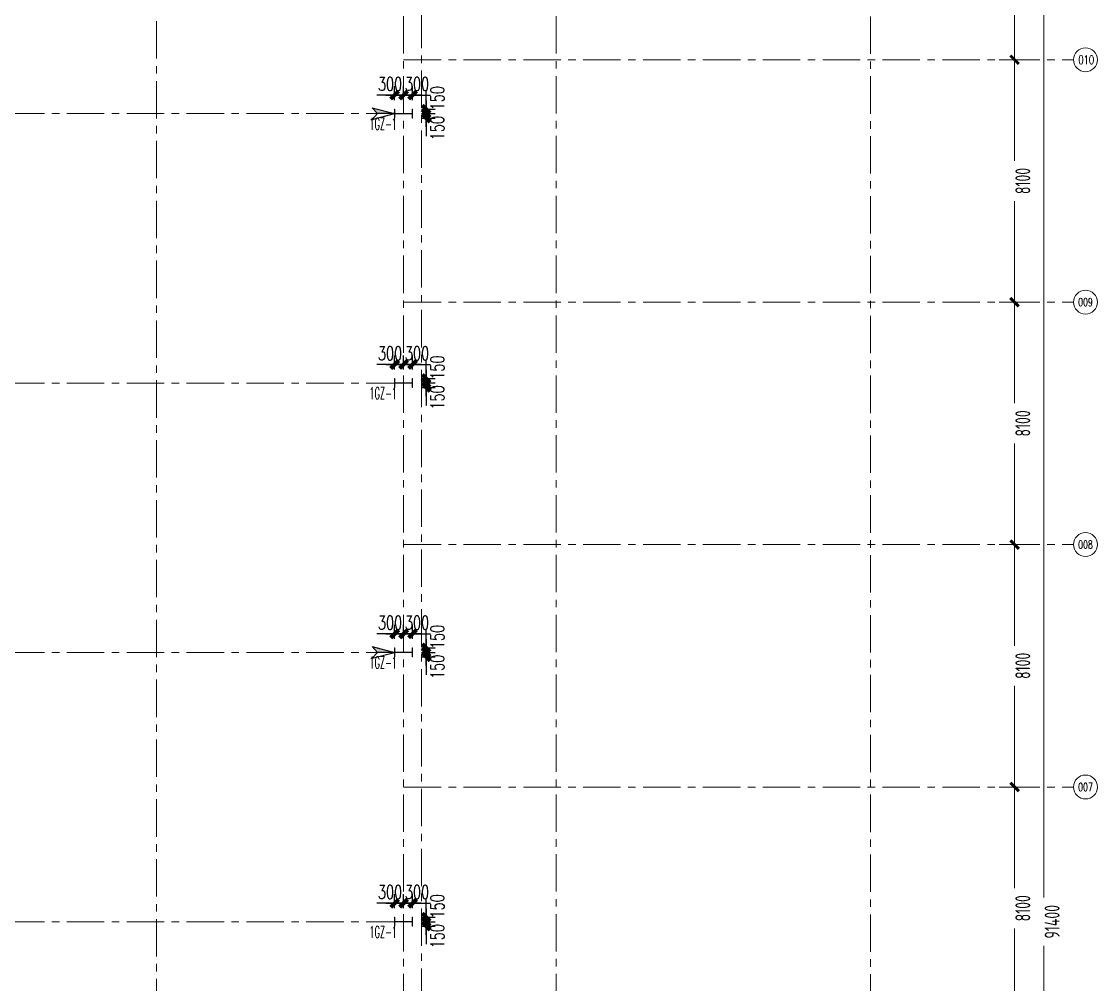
# Model space of a CAD drawing. Extents: x -1201378 to 2367219, y -619313 to 244905.
# Drawn here: x 187877 to 223821, y 180555 to 212730 of the extents above; entities that cross this region are included whole.
import ezdxf
from ezdxf.enums import TextEntityAlignment as Align

# ---------------------------------------------------------------- set-up
doc = ezdxf.new("R2010")
doc.units = 0
doc.header["$LTSCALE"] = 1000
doc.linetypes.add('CENTER', pattern=[2, 1.25, -0.25, 0.25, -0.25])
doc.layers.get('0').update_dxf_attribs({"linetype": 'CONTINUOUS'})
doc.layers.get('Defpoints').update_dxf_attribs({"linetype": 'CONTINUOUS'})
for name, color, linetype, lineweight in [('S-axis', 111, 'CONTINUOUS', 0), ('S-col', 2, 'CONTINUOUS', 0), ('S-dote', 5, 'CENTER', 0)]:
    doc.layers.add(name, color=color, linetype=linetype, lineweight=lineweight)
for name, color, linetype in [('S-CJGC', 5, 'CONTINUOUS'), ('S-DIMZ', 115, 'CONTINUOUS'), ('S-SGJ', 21, 'CONTINUOUS')]:
    doc.layers.add(name, color=color, linetype=linetype)
doc.styles.add('_TCH_AXIS', font='COMPLEX', dxfattribs={"bigfont": 'GBCBIG'})
doc.styles.add('SS1', font='tj-romans1.shx', dxfattribs={"width": 0.7, "bigfont": 'tj-hztxt1.shx'})
doc.styles.add('TSSD_Dimension', font='tssdeng.shx', dxfattribs={"width": 0.7, "bigfont": 'hztxt.shx'})
doc.dimstyles.new('S-150-ARCHI', dxfattribs={"dimscale": 150, "dimtxt": 3, "dimasz": 2, "dimexe": 2, "dimexo": 2, "dimgap": 1, "dimtad": 1, "dimdec": 0, "dimzin": 0, "dimdsep": 46, "dimtxsty": 'SS1', "dimblk1": 'TT', "dimblk2": 'TT', "dimsah": 1, "dimcen": 1, "dimclrd": 256, "dimclre": 256, "dimclrt": 256, "dimadec": 0, "dimazin": 0, "dimtfac": 1, "dimtdec": 0, "dimtix": 1, "dimtmove": 2, "dimatfit": 0, "dimldrblk": 'TT', "dimfxl": 2, "dimtolj": 1, "dimtzin": 0, "dimarcsym": 0})
doc.dimstyles.new('TSSD_200_200', dxfattribs={"dimtxt": 500, "dimasz": 200, "dimexe": 200, "dimexo": 500, "dimgap": 200, "dimtad": 1, "dimdec": 0, "dimzin": 0, "dimdsep": 46, "dimtxsty": 'TSSD_Dimension', "dimblk": 'ARCHTICK', "dimcen": 0, "dimdle": 200, "dimclrt": 7, "dimadec": 0, "dimazin": 0, "dimtfac": 1, "dimtdec": 0, "dimtix": 1, "dimtmove": 2, "dimatfit": 3, "dimfxl": 1, "dimtolj": 1, "dimtzin": 0, "dimarcsym": 0})

# ---------------------------------------------------------------- blocks, each defined once
blk = doc.blocks.new('_FZH')
at = {"layer": 'S-col'}
blk.add_lwpolyline([(-0.375, -0.188), (-0.375, 0.187), (-0.36, 0.187), (-0.36, 0.005), (0.36, 0.005), (0.36, 0.187), (0.375, 0.187), (0.375, -0.188), (0.36, -0.188), (0.36, -0.005), (-0.36, -0.005), (-0.36, -0.188)], close=True, dxfattribs=at)
blk = doc.blocks.new('w4234324')
at = {"layer": 'S-col', "xscale": 800.0000000000005, "yscale": 800.0000000000005, "zscale": 800.0000000000005}
for p in [(-144454, 813820), (-144454, 804820), (-144454, 795820), (-144454, 786820)]:
    blk.add_blockref('_FZH', p, dxfattribs=at)
blk = doc.blocks.new('_ArchTick')
at = {"color": 0, "linetype": 'ByBlock', "const_width": 0.5}
blk.add_lwpolyline([(-0.71, -0.71), (0.71, 0.71)], dxfattribs=at)
blk = doc.blocks.new('*D3007')
at = {"layer": 'Defpoints', "color": 0, "transparency": 16777216}
for p in [(-79964, 106927), (-79964, 98827), (-78948, 98827)]:
    blk.add_point(p, dxfattribs=at)
at = {"layer": 'S-axis', "color": 0, "lineweight": -2, "transparency": 16777216}
for p, q in [((-78948, 107127), (-78948, 103548)), ((-79464, 106927), (-78748, 106927)), ((-78948, 98627), (-78948, 102206)), ((-79464, 98827), (-78748, 98827))]:
    blk.add_line(p, q, dxfattribs=at)
at = {"layer": 'S-axis', "color": 0, "lineweight": -2, "transparency": 16777216, "xscale": 200, "yscale": 200, "zscale": 200}
for p, rotation in [((-78948, 106927), 90), ((-78948, 98827), 270)]:
    blk.add_blockref('_ArchTick', p, dxfattribs=dict(at, rotation=rotation))
at = {"layer": 'S-axis', "color": 7, "transparency": 16777216, "insert": (-78673, 102877), "char_height": 500, "attachment_point": 5, "rotation": 90, "style": 'TSSD_Dimension'}
blk.add_mtext('\\A1;8100', dxfattribs=at)
blk = doc.blocks.new('*D3008')
at = {"layer": 'Defpoints', "color": 0, "transparency": 16777216}
for p in [(-79964, 98827), (-79964, 90727), (-78948, 90727)]:
    blk.add_point(p, dxfattribs=at)
at = {"layer": 'S-axis', "color": 0, "lineweight": -2, "transparency": 16777216}
for p, q in [((-78948, 99027), (-78948, 95448)), ((-79464, 98827), (-78748, 98827)), ((-78948, 90527), (-78948, 94106)), ((-79464, 90727), (-78748, 90727))]:
    blk.add_line(p, q, dxfattribs=at)
at = {"layer": 'S-axis', "color": 0, "lineweight": -2, "transparency": 16777216, "xscale": 200, "yscale": 200, "zscale": 200}
for p, rotation in [((-78948, 98827), 90), ((-78948, 90727), 270)]:
    blk.add_blockref('_ArchTick', p, dxfattribs=dict(at, rotation=rotation))
at = {"layer": 'S-axis', "color": 7, "transparency": 16777216, "insert": (-78673, 94777), "char_height": 500, "attachment_point": 5, "rotation": 90, "style": 'TSSD_Dimension'}
blk.add_mtext('\\A1;8100', dxfattribs=at)
blk = doc.blocks.new('*D3009')
at = {"layer": 'Defpoints', "color": 0, "transparency": 16777216}
for p in [(-79964, 90727), (-79964, 82627), (-78948, 82627)]:
    blk.add_point(p, dxfattribs=at)
at = {"layer": 'S-axis', "color": 0, "lineweight": -2, "transparency": 16777216}
for p, q in [((-79464, 90727), (-78748, 90727)), ((-78948, 90927), (-78948, 87348)), ((-78948, 82427), (-78948, 86006)), ((-79464, 82627), (-78748, 82627))]:
    blk.add_line(p, q, dxfattribs=at)
at = {"layer": 'S-axis', "color": 0, "lineweight": -2, "transparency": 16777216, "xscale": 200, "yscale": 200, "zscale": 200}
for p, rotation in [((-78948, 90727), 90), ((-78948, 82627), 270)]:
    blk.add_blockref('_ArchTick', p, dxfattribs=dict(at, rotation=rotation))
at = {"layer": 'S-axis', "color": 7, "transparency": 16777216, "insert": (-78673, 86677), "char_height": 500, "attachment_point": 5, "rotation": 90, "style": 'TSSD_Dimension'}
blk.add_mtext('\\A1;8100', dxfattribs=at)
blk = doc.blocks.new('*D3010')
at = {"layer": 'Defpoints', "color": 0, "transparency": 16777216}
for p in [(-79964, 82627), (-79964, 74527), (-78948, 74527)]:
    blk.add_point(p, dxfattribs=at)
at = {"layer": 'S-axis', "color": 0, "lineweight": -2, "transparency": 16777216}
for p, q in [((-78948, 82827), (-78948, 79248)), ((-79464, 82627), (-78748, 82627)), ((-78948, 74327), (-78948, 77906)), ((-79464, 74527), (-78748, 74527))]:
    blk.add_line(p, q, dxfattribs=at)
at = {"layer": 'S-axis', "color": 0, "lineweight": -2, "transparency": 16777216, "xscale": 200, "yscale": 200, "zscale": 200}
for p, rotation in [((-78948, 82627), 90), ((-78948, 74527), 270)]:
    blk.add_blockref('_ArchTick', p, dxfattribs=dict(at, rotation=rotation))
at = {"layer": 'S-axis', "color": 7, "transparency": 16777216, "insert": (-78673, 78577), "char_height": 500, "attachment_point": 5, "rotation": 90, "style": 'TSSD_Dimension'}
blk.add_mtext('\\A1;8100', dxfattribs=at)
blk = doc.blocks.new('*D3011')
at = {"layer": 'Defpoints', "color": 0, "transparency": 16777216}
for p in [(-79964, 74527), (-79964, 66427), (-78948, 66427)]:
    blk.add_point(p, dxfattribs=at)
at = {"layer": 'S-axis', "color": 0, "lineweight": -2, "transparency": 16777216}
for p, q in [((-79464, 74527), (-78748, 74527)), ((-78948, 74727), (-78948, 71148)), ((-78948, 66227), (-78948, 69806)), ((-79464, 66427), (-78748, 66427))]:
    blk.add_line(p, q, dxfattribs=at)
at = {"layer": 'S-axis', "color": 0, "lineweight": -2, "transparency": 16777216, "xscale": 200, "yscale": 200, "zscale": 200}
for p, rotation in [((-78948, 74527), 90), ((-78948, 66427), 270)]:
    blk.add_blockref('_ArchTick', p, dxfattribs=dict(at, rotation=rotation))
at = {"layer": 'S-axis', "color": 7, "transparency": 16777216, "insert": (-78673, 70477), "char_height": 500, "attachment_point": 5, "rotation": 90, "style": 'TSSD_Dimension'}
blk.add_mtext('\\A1;8100', dxfattribs=at)
blk = doc.blocks.new('*D3021')
at = {"layer": 'Defpoints', "color": 0, "transparency": 16777216}
for p in [(-79864, 115727), (-77969, 115727), (-79864, 24327)]:
    blk.add_point(p, dxfattribs=at)
at = {"layer": 'S-axis', "color": 0, "lineweight": -2, "transparency": 16777216}
for p, q in [((-77969, 115927), (-77969, 70833)), ((-79364, 115727), (-77769, 115727)), ((-77969, 24127), (-77969, 69221)), ((-79364, 24327), (-77769, 24327))]:
    blk.add_line(p, q, dxfattribs=at)
at = {"layer": 'S-axis', "color": 0, "lineweight": -2, "transparency": 16777216, "xscale": 200, "yscale": 200, "zscale": 200}
for p, rotation in [((-77969, 115727), 90), ((-77969, 24327), 270)]:
    blk.add_blockref('_ArchTick', p, dxfattribs=dict(at, rotation=rotation))
at = {"layer": 'S-axis', "color": 7, "transparency": 16777216, "insert": (-77694, 70027), "char_height": 500, "attachment_point": 5, "rotation": 90, "style": 'TSSD_Dimension'}
blk.add_mtext('\\A1;91400', dxfattribs=at)
blk = doc.blocks.new('TT')
blk.add_line((-0.97, 0), (0.97, 0))
at = {"const_width": 0.45}
blk.add_lwpolyline([(-0.44, -0.44), (0.44, 0.44)], dxfattribs=at)
blk = doc.blocks.new('*D5083')
at = {"layer": 'Defpoints', "color": 0, "transparency": 16777216}
for p in [(200942, 182652), (201393, 182652), (200942, 182502)]:
    blk.add_point(p, dxfattribs=at)
at = {"layer": 'S-DIMZ', "lineweight": -2, "transparency": 16777216}
for p, q in [((201393, 182952), (201393, 183252)), ((201242, 182652), (201693, 182652)), ((201393, 182502), (201393, 182652)), ((201242, 182502), (201693, 182502)), ((201393, 182202), (201393, 181902))]:
    blk.add_line(p, q, dxfattribs=at)
at = {"layer": 'S-DIMZ', "lineweight": -2, "transparency": 16777216, "xscale": 300, "yscale": 300, "zscale": 300}
for p, rotation in [((201393, 182652), 270), ((201393, 182502), 90)]:
    blk.add_blockref('TT', p, dxfattribs=dict(at, rotation=rotation))
at = {"layer": 'S-DIMZ', "transparency": 16777216, "insert": (201768, 182168), "char_height": 450, "attachment_point": 5, "rotation": 90, "style": 'SS1'}
blk.add_mtext('\\A1;150', dxfattribs=at)
blk = doc.blocks.new('*D5084')
at = {"layer": 'Defpoints', "color": 0, "transparency": 16777216}
for p in [(200942, 182802), (200942, 182652), (201393, 182802)]:
    blk.add_point(p, dxfattribs=at)
at = {"layer": 'S-DIMZ', "lineweight": -2, "transparency": 16777216}
for p, q in [((201393, 183102), (201393, 183402)), ((201242, 182802), (201693, 182802)), ((201242, 182652), (201693, 182652)), ((201393, 182652), (201393, 182802)), ((201393, 182352), (201393, 182052))]:
    blk.add_line(p, q, dxfattribs=at)
at = {"layer": 'S-DIMZ', "lineweight": -2, "transparency": 16777216, "xscale": 300, "yscale": 300, "zscale": 300}
for p, rotation in [((201393, 182802), 270), ((201393, 182652), 90)]:
    blk.add_blockref('TT', p, dxfattribs=dict(at, rotation=rotation))
at = {"layer": 'S-DIMZ', "transparency": 16777216, "insert": (201768, 183167), "char_height": 450, "attachment_point": 5, "rotation": 90, "style": 'SS1'}
blk.add_mtext('\\A1;150', dxfattribs=at)
blk = doc.blocks.new('*D5085')
at = {"layer": 'Defpoints', "color": 0, "transparency": 16777216}
for p in [(200642, 183270), (200342, 182802), (200642, 182802)]:
    blk.add_point(p, dxfattribs=at)
at = {"layer": 'S-DIMZ', "lineweight": -2, "transparency": 16777216}
for p, q in [((200342, 183102), (200342, 183570)), ((200642, 183102), (200642, 183570)), ((200042, 183270), (199742, 183270)), ((200342, 183270), (200642, 183270)), ((200942, 183270), (201242, 183270))]:
    blk.add_line(p, q, dxfattribs=at)
at = {"layer": 'S-DIMZ', "lineweight": -2, "transparency": 16777216, "xscale": 300, "yscale": 300, "zscale": 300}
blk.add_blockref('TT', (200342, 183270), dxfattribs=at)
at = {"layer": 'S-DIMZ', "lineweight": -2, "transparency": 16777216, "xscale": 300, "yscale": 300, "zscale": 300, "rotation": 180}
blk.add_blockref('TT', (200642, 183270), dxfattribs=at)
at = {"layer": 'S-DIMZ', "transparency": 16777216, "insert": (200189, 183645), "char_height": 450, "attachment_point": 5, "style": 'SS1'}
blk.add_mtext('\\A1;300', dxfattribs=at)
blk = doc.blocks.new('*D5086')
at = {"layer": 'Defpoints', "color": 0, "transparency": 16777216}
for p in [(200942, 183270), (200642, 182802), (200942, 182802)]:
    blk.add_point(p, dxfattribs=at)
at = {"layer": 'S-DIMZ', "lineweight": -2, "transparency": 16777216}
for p, q in [((200642, 183102), (200642, 183570)), ((200942, 183102), (200942, 183570)), ((200342, 183270), (200042, 183270)), ((200642, 183270), (200942, 183270)), ((201242, 183270), (201542, 183270))]:
    blk.add_line(p, q, dxfattribs=at)
at = {"layer": 'S-DIMZ', "lineweight": -2, "transparency": 16777216, "xscale": 300, "yscale": 300, "zscale": 300}
blk.add_blockref('TT', (200642, 183270), dxfattribs=at)
at = {"layer": 'S-DIMZ', "lineweight": -2, "transparency": 16777216, "xscale": 300, "yscale": 300, "zscale": 300, "rotation": 180}
blk.add_blockref('TT', (200942, 183270), dxfattribs=at)
at = {"layer": 'S-DIMZ', "transparency": 16777216, "insert": (201089, 183645), "char_height": 450, "attachment_point": 5, "style": 'SS1'}
blk.add_mtext('\\A1;300', dxfattribs=at)
blk = doc.blocks.new('*D5067')
at = {"layer": 'Defpoints', "color": 0, "transparency": 16777216}
for p in [(200942, 191652), (201393, 191652), (200942, 191502)]:
    blk.add_point(p, dxfattribs=at)
at = {"layer": 'S-DIMZ', "lineweight": -2, "transparency": 16777216}
for p, q in [((201393, 191952), (201393, 192252)), ((201242, 191652), (201693, 191652)), ((201393, 191502), (201393, 191652)), ((201242, 191502), (201693, 191502)), ((201393, 191202), (201393, 190902))]:
    blk.add_line(p, q, dxfattribs=at)
at = {"layer": 'S-DIMZ', "lineweight": -2, "transparency": 16777216, "xscale": 300, "yscale": 300, "zscale": 300}
for p, rotation in [((201393, 191652), 270), ((201393, 191502), 90)]:
    blk.add_blockref('TT', p, dxfattribs=dict(at, rotation=rotation))
at = {"layer": 'S-DIMZ', "transparency": 16777216, "insert": (201768, 191168), "char_height": 450, "attachment_point": 5, "rotation": 90, "style": 'SS1'}
blk.add_mtext('\\A1;150', dxfattribs=at)
blk = doc.blocks.new('*D5068')
at = {"layer": 'Defpoints', "color": 0, "transparency": 16777216}
for p in [(200942, 191802), (200942, 191652), (201393, 191802)]:
    blk.add_point(p, dxfattribs=at)
at = {"layer": 'S-DIMZ', "lineweight": -2, "transparency": 16777216}
for p, q in [((201393, 192102), (201393, 192402)), ((201242, 191802), (201693, 191802)), ((201242, 191652), (201693, 191652)), ((201393, 191652), (201393, 191802)), ((201393, 191352), (201393, 191052))]:
    blk.add_line(p, q, dxfattribs=at)
at = {"layer": 'S-DIMZ', "lineweight": -2, "transparency": 16777216, "xscale": 300, "yscale": 300, "zscale": 300}
for p, rotation in [((201393, 191802), 270), ((201393, 191652), 90)]:
    blk.add_blockref('TT', p, dxfattribs=dict(at, rotation=rotation))
at = {"layer": 'S-DIMZ', "transparency": 16777216, "insert": (201768, 192167), "char_height": 450, "attachment_point": 5, "rotation": 90, "style": 'SS1'}
blk.add_mtext('\\A1;150', dxfattribs=at)
blk = doc.blocks.new('*D5069')
at = {"layer": 'Defpoints', "color": 0, "transparency": 16777216}
for p in [(200642, 192270), (200342, 191802), (200642, 191802)]:
    blk.add_point(p, dxfattribs=at)
at = {"layer": 'S-DIMZ', "lineweight": -2, "transparency": 16777216}
for p, q in [((200342, 192102), (200342, 192570)), ((200642, 192102), (200642, 192570)), ((200042, 192270), (199742, 192270)), ((200342, 192270), (200642, 192270)), ((200942, 192270), (201242, 192270))]:
    blk.add_line(p, q, dxfattribs=at)
at = {"layer": 'S-DIMZ', "lineweight": -2, "transparency": 16777216, "xscale": 300, "yscale": 300, "zscale": 300}
blk.add_blockref('TT', (200342, 192270), dxfattribs=at)
at = {"layer": 'S-DIMZ', "lineweight": -2, "transparency": 16777216, "xscale": 300, "yscale": 300, "zscale": 300, "rotation": 180}
blk.add_blockref('TT', (200642, 192270), dxfattribs=at)
at = {"layer": 'S-DIMZ', "transparency": 16777216, "insert": (200189, 192645), "char_height": 450, "attachment_point": 5, "style": 'SS1'}
blk.add_mtext('\\A1;300', dxfattribs=at)
blk = doc.blocks.new('*D5070')
at = {"layer": 'Defpoints', "color": 0, "transparency": 16777216}
for p in [(200942, 192270), (200642, 191802), (200942, 191802)]:
    blk.add_point(p, dxfattribs=at)
at = {"layer": 'S-DIMZ', "lineweight": -2, "transparency": 16777216}
for p, q in [((200642, 192102), (200642, 192570)), ((200942, 192102), (200942, 192570)), ((200342, 192270), (200042, 192270)), ((200642, 192270), (200942, 192270)), ((201242, 192270), (201542, 192270))]:
    blk.add_line(p, q, dxfattribs=at)
at = {"layer": 'S-DIMZ', "lineweight": -2, "transparency": 16777216, "xscale": 300, "yscale": 300, "zscale": 300}
blk.add_blockref('TT', (200642, 192270), dxfattribs=at)
at = {"layer": 'S-DIMZ', "lineweight": -2, "transparency": 16777216, "xscale": 300, "yscale": 300, "zscale": 300, "rotation": 180}
blk.add_blockref('TT', (200942, 192270), dxfattribs=at)
at = {"layer": 'S-DIMZ', "transparency": 16777216, "insert": (201089, 192645), "char_height": 450, "attachment_point": 5, "style": 'SS1'}
blk.add_mtext('\\A1;300', dxfattribs=at)
blk = doc.blocks.new('*D5087')
at = {"layer": 'Defpoints', "color": 0, "transparency": 16777216}
for p in [(200942, 200652), (201393, 200652), (200942, 200502)]:
    blk.add_point(p, dxfattribs=at)
at = {"layer": 'S-DIMZ', "lineweight": -2, "transparency": 16777216}
for p, q in [((201393, 200952), (201393, 201252)), ((201242, 200652), (201693, 200652)), ((201393, 200502), (201393, 200652)), ((201242, 200502), (201693, 200502)), ((201393, 200202), (201393, 199902))]:
    blk.add_line(p, q, dxfattribs=at)
at = {"layer": 'S-DIMZ', "lineweight": -2, "transparency": 16777216, "xscale": 300, "yscale": 300, "zscale": 300}
for p, rotation in [((201393, 200652), 270), ((201393, 200502), 90)]:
    blk.add_blockref('TT', p, dxfattribs=dict(at, rotation=rotation))
at = {"layer": 'S-DIMZ', "transparency": 16777216, "insert": (201768, 200168), "char_height": 450, "attachment_point": 5, "rotation": 90, "style": 'SS1'}
blk.add_mtext('\\A1;150', dxfattribs=at)
blk = doc.blocks.new('*D5088')
at = {"layer": 'Defpoints', "color": 0, "transparency": 16777216}
for p in [(200942, 200802), (200942, 200652), (201393, 200802)]:
    blk.add_point(p, dxfattribs=at)
at = {"layer": 'S-DIMZ', "lineweight": -2, "transparency": 16777216}
for p, q in [((201393, 201102), (201393, 201402)), ((201242, 200802), (201693, 200802)), ((201242, 200652), (201693, 200652)), ((201393, 200652), (201393, 200802)), ((201393, 200352), (201393, 200052))]:
    blk.add_line(p, q, dxfattribs=at)
at = {"layer": 'S-DIMZ', "lineweight": -2, "transparency": 16777216, "xscale": 300, "yscale": 300, "zscale": 300}
for p, rotation in [((201393, 200802), 270), ((201393, 200652), 90)]:
    blk.add_blockref('TT', p, dxfattribs=dict(at, rotation=rotation))
at = {"layer": 'S-DIMZ', "transparency": 16777216, "insert": (201768, 201167), "char_height": 450, "attachment_point": 5, "rotation": 90, "style": 'SS1'}
blk.add_mtext('\\A1;150', dxfattribs=at)
blk = doc.blocks.new('*D5089')
at = {"layer": 'Defpoints', "color": 0, "transparency": 16777216}
for p in [(200642, 201270), (200342, 200802), (200642, 200802)]:
    blk.add_point(p, dxfattribs=at)
at = {"layer": 'S-DIMZ', "lineweight": -2, "transparency": 16777216}
for p, q in [((200342, 201102), (200342, 201570)), ((200642, 201102), (200642, 201570)), ((200042, 201270), (199742, 201270)), ((200342, 201270), (200642, 201270)), ((200942, 201270), (201242, 201270))]:
    blk.add_line(p, q, dxfattribs=at)
at = {"layer": 'S-DIMZ', "lineweight": -2, "transparency": 16777216, "xscale": 300, "yscale": 300, "zscale": 300}
blk.add_blockref('TT', (200342, 201270), dxfattribs=at)
at = {"layer": 'S-DIMZ', "lineweight": -2, "transparency": 16777216, "xscale": 300, "yscale": 300, "zscale": 300, "rotation": 180}
blk.add_blockref('TT', (200642, 201270), dxfattribs=at)
at = {"layer": 'S-DIMZ', "transparency": 16777216, "insert": (200189, 201645), "char_height": 450, "attachment_point": 5, "style": 'SS1'}
blk.add_mtext('\\A1;300', dxfattribs=at)
blk = doc.blocks.new('*D5090')
at = {"layer": 'Defpoints', "color": 0, "transparency": 16777216}
for p in [(200942, 201270), (200642, 200802), (200942, 200802)]:
    blk.add_point(p, dxfattribs=at)
at = {"layer": 'S-DIMZ', "lineweight": -2, "transparency": 16777216}
for p, q in [((200642, 201102), (200642, 201570)), ((200942, 201102), (200942, 201570)), ((200342, 201270), (200042, 201270)), ((200642, 201270), (200942, 201270)), ((201242, 201270), (201542, 201270))]:
    blk.add_line(p, q, dxfattribs=at)
at = {"layer": 'S-DIMZ', "lineweight": -2, "transparency": 16777216, "xscale": 300, "yscale": 300, "zscale": 300}
blk.add_blockref('TT', (200642, 201270), dxfattribs=at)
at = {"layer": 'S-DIMZ', "lineweight": -2, "transparency": 16777216, "xscale": 300, "yscale": 300, "zscale": 300, "rotation": 180}
blk.add_blockref('TT', (200942, 201270), dxfattribs=at)
at = {"layer": 'S-DIMZ', "transparency": 16777216, "insert": (201089, 201645), "char_height": 450, "attachment_point": 5, "style": 'SS1'}
blk.add_mtext('\\A1;300', dxfattribs=at)
blk = doc.blocks.new('*D5091')
at = {"layer": 'Defpoints', "color": 0, "transparency": 16777216}
for p in [(200942, 209652), (201393, 209652), (200942, 209502)]:
    blk.add_point(p, dxfattribs=at)
at = {"layer": 'S-DIMZ', "lineweight": -2, "transparency": 16777216}
for p, q in [((201393, 209952), (201393, 210252)), ((201242, 209652), (201693, 209652)), ((201393, 209502), (201393, 209652)), ((201242, 209502), (201693, 209502)), ((201393, 209202), (201393, 208902))]:
    blk.add_line(p, q, dxfattribs=at)
at = {"layer": 'S-DIMZ', "lineweight": -2, "transparency": 16777216, "xscale": 300, "yscale": 300, "zscale": 300}
for p, rotation in [((201393, 209652), 270), ((201393, 209502), 90)]:
    blk.add_blockref('TT', p, dxfattribs=dict(at, rotation=rotation))
at = {"layer": 'S-DIMZ', "transparency": 16777216, "insert": (201768, 209168), "char_height": 450, "attachment_point": 5, "rotation": 90, "style": 'SS1'}
blk.add_mtext('\\A1;150', dxfattribs=at)
blk = doc.blocks.new('*D5092')
at = {"layer": 'Defpoints', "color": 0, "transparency": 16777216}
for p in [(200942, 209802), (200942, 209652), (201393, 209802)]:
    blk.add_point(p, dxfattribs=at)
at = {"layer": 'S-DIMZ', "lineweight": -2, "transparency": 16777216}
for p, q in [((201393, 210102), (201393, 210402)), ((201242, 209802), (201693, 209802)), ((201242, 209652), (201693, 209652)), ((201393, 209652), (201393, 209802)), ((201393, 209352), (201393, 209052))]:
    blk.add_line(p, q, dxfattribs=at)
at = {"layer": 'S-DIMZ', "lineweight": -2, "transparency": 16777216, "xscale": 300, "yscale": 300, "zscale": 300}
for p, rotation in [((201393, 209802), 270), ((201393, 209652), 90)]:
    blk.add_blockref('TT', p, dxfattribs=dict(at, rotation=rotation))
at = {"layer": 'S-DIMZ', "transparency": 16777216, "insert": (201768, 210167), "char_height": 450, "attachment_point": 5, "rotation": 90, "style": 'SS1'}
blk.add_mtext('\\A1;150', dxfattribs=at)
blk = doc.blocks.new('*D5093')
at = {"layer": 'Defpoints', "color": 0, "transparency": 16777216}
for p in [(200642, 210270), (200342, 209802), (200642, 209802)]:
    blk.add_point(p, dxfattribs=at)
at = {"layer": 'S-DIMZ', "lineweight": -2, "transparency": 16777216}
for p, q in [((200342, 210102), (200342, 210570)), ((200642, 210102), (200642, 210570)), ((200042, 210270), (199742, 210270)), ((200342, 210270), (200642, 210270)), ((200942, 210270), (201242, 210270))]:
    blk.add_line(p, q, dxfattribs=at)
at = {"layer": 'S-DIMZ', "lineweight": -2, "transparency": 16777216, "xscale": 300, "yscale": 300, "zscale": 300}
blk.add_blockref('TT', (200342, 210270), dxfattribs=at)
at = {"layer": 'S-DIMZ', "lineweight": -2, "transparency": 16777216, "xscale": 300, "yscale": 300, "zscale": 300, "rotation": 180}
blk.add_blockref('TT', (200642, 210270), dxfattribs=at)
at = {"layer": 'S-DIMZ', "transparency": 16777216, "insert": (200189, 210645), "char_height": 450, "attachment_point": 5, "style": 'SS1'}
blk.add_mtext('\\A1;300', dxfattribs=at)
blk = doc.blocks.new('*D5094')
at = {"layer": 'Defpoints', "color": 0, "transparency": 16777216}
for p in [(200942, 210270), (200642, 209802), (200942, 209802)]:
    blk.add_point(p, dxfattribs=at)
at = {"layer": 'S-DIMZ', "lineweight": -2, "transparency": 16777216}
for p, q in [((200642, 210102), (200642, 210570)), ((200942, 210102), (200942, 210570)), ((200342, 210270), (200042, 210270)), ((200642, 210270), (200942, 210270)), ((201242, 210270), (201542, 210270))]:
    blk.add_line(p, q, dxfattribs=at)
at = {"layer": 'S-DIMZ', "lineweight": -2, "transparency": 16777216, "xscale": 300, "yscale": 300, "zscale": 300}
blk.add_blockref('TT', (200642, 210270), dxfattribs=at)
at = {"layer": 'S-DIMZ', "lineweight": -2, "transparency": 16777216, "xscale": 300, "yscale": 300, "zscale": 300, "rotation": 180}
blk.add_blockref('TT', (200942, 210270), dxfattribs=at)
at = {"layer": 'S-DIMZ', "transparency": 16777216, "insert": (201089, 210645), "char_height": 450, "attachment_point": 5, "style": 'SS1'}
blk.add_mtext('\\A1;300', dxfattribs=at)
blk = doc.blocks.new('S-CJGC')
at = {"layer": 'S-CJGC'}
for p, q in [((-131, -119), (0, 381)), ((131, -119), (0, 381)), ((0, 381), (0, 0)), ((0, 0), (-131, -119)), ((0, 0), (131, -119))]:
    blk.add_line(p, q, dxfattribs=at)
blk.add_solid([(131, -119), (0, 0), (0, 381)], dxfattribs=at)
blk = doc.blocks.new('1#轴网')
at = {"layer": 'S-axis'}
for centre in [(-76579.2, 98828.1), (-76579.2, 90728.1), (-76579.2, 82628.1), (-76579.2, 74528.1)]:
    blk.add_circle(centre, 400, dxfattribs=at)
at = {"layer": 'S-dote'}
for p, q in [((-107608.5, 18867), (-107608.5, 124689.3)), ((-99358.5, 19033.1), (-99358.5, 124633.4)), ((-98758.5, 19217), (-98758.5, 124427)), ((-94258.5, 19033.1), (-94258.5, 124689.3)), ((-83758.5, 19024), (-83758.5, 124689.3)), ((-99358.5, 98827), (-76979.2, 98827)), ((-99358.5, 97027), (-216950.7, 97027)), ((-99358.5, 90727), (-76979.2, 90727)), ((-99358.5, 88027), (-216950.7, 88027)), ((-99358.5, 82627), (-76979.2, 82627)), ((-99358.5, 79027), (-216950.7, 79027)), ((-99358.5, 74527), (-76979.2, 74527)), ((-99358.5, 70027), (-216950.7, 70027))]:
    blk.add_line(p, q, dxfattribs=at)
at = {"layer": 'S-axis', "style": '_TCH_AXIS', "width": 0.705882}
for s, height, p in [('010', 290.63, (-76818.5, 98682.8)), ('009', 270.22, (-76824.4, 90593)), ('008', 270.22, (-76824.4, 82493)), ('007', 270.22, (-76824.4, 74393))]:
    blk.add_text(s, height=height, dxfattribs=at).set_placement(p)
at = {"layer": 'S-axis'}
for base, p1, p2, angle, picture, middle in [((-77968.8, 115727), (-79864.3, 24327), (-79864.3, 115727), 90, '*D3021', (-77693.8, 70027)), ((-78948.5, 98827), (-79964.3, 106927), (-79964.3, 98827), 270, '*D3007', (-78673.5, 102877)), ((-78948.5, 90727), (-79964.3, 98827), (-79964.3, 90727), 270, '*D3008', (-78673.5, 94777)), ((-78948.5, 82627), (-79964.3, 90727), (-79964.3, 82627), 270, '*D3009', (-78673.5, 86677)), ((-78948.5, 74527), (-79964.3, 82627), (-79964.3, 74527), 270, '*D3010', (-78673.5, 78577)), ((-78948.5, 66427), (-79964.3, 74527), (-79964.3, 66427), 270, '*D3011', (-78673.5, 70477))]:
    dim = blk.add_linear_dim(base=base, p1=p1, p2=p2, angle=angle, dimstyle='TSSD_200_200', dxfattribs=at)
    dim.commit()
    dim.dimension.update_dxf_attribs({"geometry": picture, "text_midpoint": middle, "dimtype": 161})

msp = doc.modelspace()

# ---------------------------------------------------------------- block references
at = {"layer": 'S-axis'}
msp.add_blockref('1#轴网', (300000, 112624.8), dxfattribs=at)
at = {"layer": 'S-CJGC', "xscale": -1.5, "yscale": 1.5, "zscale": 1.5, "rotation": 270}
for p in [(199769.8, 209651.8), (199769.8, 191651.8)]:
    msp.add_blockref('S-CJGC', p, dxfattribs=at)
at = {"layer": 'S-col'}
msp.add_blockref('w4234324', (345095.7, -604168.2), dxfattribs=at)

# ---------------------------------------------------------------- texts
at = {"layer": 'S-SGJ', "style": 'SS1', "width": 0.5}
for p in [(199500, 209308.2), (199500, 200308.2), (199500, 191308.2), (199500, 182308.2)]:
    msp.add_text('1GZ-1', height=400, dxfattribs=at).set_placement(p, align=Align.MIDDLE_LEFT)

# ---------------------------------------------------------------- dimensions: what is measured, and where the dimension line sits
at = {"layer": 'S-DIMZ'}
for base, p1, p2, picture, middle in [((200641.5, 210270), (200341.5, 209801.8), (200641.5, 209801.8), '*D5093', (200188.6, 210645)), ((200941.5, 210270), (200641.5, 209801.8), (200941.5, 209801.8), '*D5094', (201089.3, 210645)), ((200641.5, 201270), (200341.5, 200801.8), (200641.5, 200801.8), '*D5089', (200188.6, 201645)), ((200941.5, 201270), (200641.5, 200801.8), (200941.5, 200801.8), '*D5090', (201089.3, 201645)), ((200641.5, 192270), (200341.5, 191801.8), (200641.5, 191801.8), '*D5069', (200188.6, 192645)), ((200941.5, 192270), (200641.5, 191801.8), (200941.5, 191801.8), '*D5070', (201089.3, 192645)), ((200641.5, 183270), (200341.5, 182801.8), (200641.5, 182801.8), '*D5085', (200188.6, 183645)), ((200941.5, 183270), (200641.5, 182801.8), (200941.5, 182801.8), '*D5086', (201089.3, 183645))]:
    dim = msp.add_linear_dim(base=base, p1=p1, p2=p2, dimstyle='S-150-ARCHI', dxfattribs=at)
    dim.commit()
    dim.dimension.update_dxf_attribs({"geometry": picture, "text_midpoint": middle, "dimtype": 160})
for base, p1, p2, picture, middle in [((201392.9, 209801.8), (200941.5, 209651.8), (200941.5, 209801.8), '*D5092', (201767.9, 210166.7)), ((201392.9, 209651.8), (200941.5, 209501.8), (200941.5, 209651.8), '*D5091', (201767.9, 209168)), ((201392.9, 200801.8), (200941.5, 200651.8), (200941.5, 200801.8), '*D5088', (201767.9, 201166.7)), ((201392.9, 200651.8), (200941.5, 200501.8), (200941.5, 200651.8), '*D5087', (201767.9, 200168)), ((201392.9, 191801.8), (200941.5, 191651.8), (200941.5, 191801.8), '*D5068', (201767.9, 192166.7)), ((201392.9, 191651.8), (200941.5, 191501.8), (200941.5, 191651.8), '*D5067', (201767.9, 191168)), ((201392.9, 182801.8), (200941.5, 182651.8), (200941.5, 182801.8), '*D5084', (201767.9, 183166.7)), ((201392.9, 182651.8), (200941.5, 182501.8), (200941.5, 182651.8), '*D5083', (201767.9, 182168))]:
    dim = msp.add_linear_dim(base=base, p1=p1, p2=p2, angle=90, dimstyle='S-150-ARCHI', dxfattribs=at)
    dim.commit()
    dim.dimension.update_dxf_attribs({"geometry": picture, "text_midpoint": middle, "dimtype": 160})

doc.saveas('drawing.dxf')
